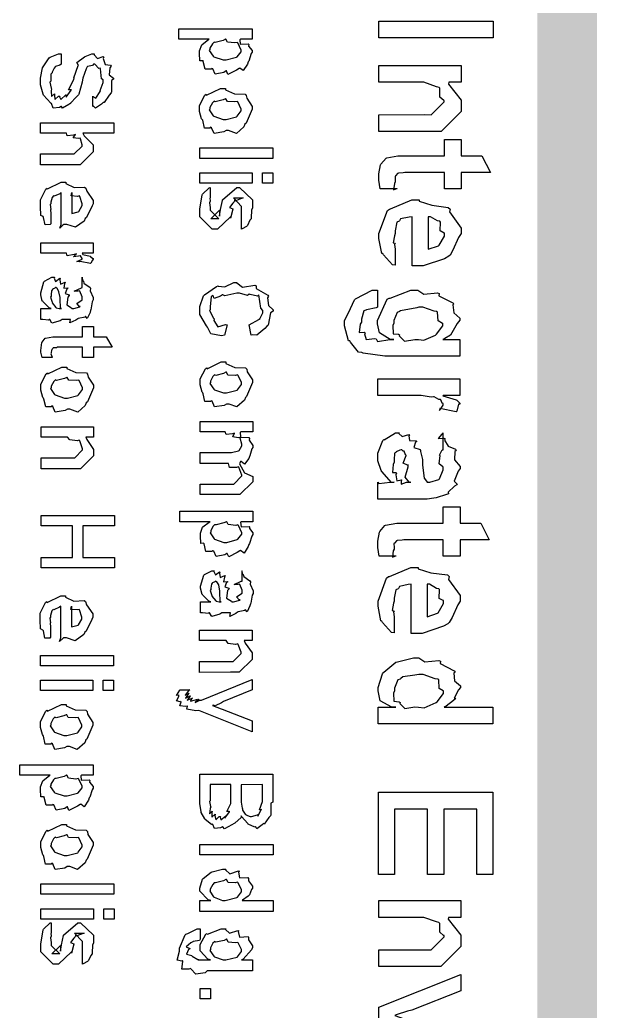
# Model space of a CAD drawing. Extents: x 0.1 to 11.6, y 0.3 to 16.2.
# Drawn here: x 1.6949 to 1.8883, y 1.9706 to 2.303 of the extents above; entities that cross this region are included whole.
import ezdxf

# ---------------------------------------------------------------- set-up
doc = ezdxf.new("R2010")
doc.units = 0
doc.layers.get('0').update_dxf_attribs({"linetype": 'CONTINUOUS'})

msp = doc.modelspace()

# ---------------------------------------------------------------- linework, layer by layer
at = {"color": 0, "const_width": 0.02}
msp.add_lwpolyline([(1.87831, 0.513346), (1.87831, 4.18001)], dxfattribs=at)
at = {"color": 0}
for points in [[(1.74815, 2.29992), (1.77268, 2.29992), (1.77268, 2.29644), (1.76878, 2.29644), (1.76856, 2.29628), (1.76872, 2.29476), (1.77143, 2.29486), (1.7716, 2.29471), (1.77154, 2.29411), (1.77268, 2.29264), (1.77268, 2.2921), (1.77235, 2.29161), (1.7716, 2.28911), (1.77138, 2.28885), (1.77115, 2.28808), (1.76975, 2.28592), (1.76856, 2.28678), (1.76833, 2.28668), (1.76747, 2.28608), (1.7646, 2.28467), (1.76411, 2.28581), (1.764, 2.28581), (1.76324, 2.28532), (1.76036, 2.28478), (1.75956, 2.28657), (1.75922, 2.28668), (1.75896, 2.2864), (1.75694, 2.2864), (1.75635, 2.28901), (1.75618, 2.28928), (1.75613, 2.28922), (1.75521, 2.28917), (1.7551, 2.29172), (1.7551, 2.29254), (1.7551, 2.29254), (1.75581, 2.29454), (1.75597, 2.29471), (1.75597, 2.29471), (1.75808, 2.29633), (1.75836, 2.29644), (1.74815, 2.29644), (1.74815, 2.29992)], [(1.81511, 2.30251), (1.85351, 2.30251), (1.85351, 2.29688), (1.81511, 2.29688), (1.81511, 2.30251)], [(1.76378, 2.29644), (1.76297, 2.29606), (1.76036, 2.29536), (1.75993, 2.29542), (1.75987, 2.29536), (1.75939, 2.29492), (1.75857, 2.29346), (1.75857, 2.29297), (1.75836, 2.29269), (1.75965, 2.29075), (1.75987, 2.29058), (1.75987, 2.29058), (1.76297, 2.2895), (1.764, 2.2895), (1.764, 2.2895), (1.76747, 2.29042), (1.76768, 2.29058), (1.76768, 2.29058), (1.76899, 2.29221), (1.76899, 2.29275), (1.76899, 2.29275), (1.7679, 2.29519), (1.76768, 2.29536), (1.76693, 2.29519), (1.76443, 2.29546), (1.76394, 2.29644), (1.76378, 2.29644)], [(1.70871, 2.2915), (1.70871, 2.28803), (1.70828, 2.28776), (1.70687, 2.28728), (1.70676, 2.28717), (1.70638, 2.28678), (1.70574, 2.28543), (1.70568, 2.28521), (1.70529, 2.28472), (1.70524, 2.28299), (1.70524, 2.28239), (1.70492, 2.28207), (1.7054, 2.28), (1.70546, 2.27979), (1.70535, 2.27919), (1.70546, 2.27729), (1.70649, 2.2781), (1.70654, 2.27806), (1.70643, 2.27767), (1.70665, 2.27626), (1.70785, 2.2774), (1.70828, 2.2774), (1.70817, 2.27718), (1.70861, 2.27626), (1.71029, 2.27778), (1.71044, 2.27783), (1.71035, 2.27772), (1.71035, 2.27707), (1.71208, 2.27935), (1.71218, 2.27957), (1.71203, 2.27946), (1.71115, 2.27946), (1.71294, 2.28299), (1.71306, 2.28347), (1.713, 2.28353), (1.71446, 2.2876), (1.71457, 2.28782), (1.71446, 2.28782), (1.71392, 2.28868), (1.71653, 2.29053), (1.71674, 2.29064), (1.71674, 2.29064), (1.71903, 2.2915), (1.71978, 2.2915), (1.71972, 2.29118), (1.72092, 2.28999), (1.72276, 2.29064), (1.72304, 2.29042), (1.72282, 2.28993), (1.72342, 2.28797), (1.72526, 2.28771), (1.72542, 2.28737), (1.72499, 2.28689), (1.72483, 2.28456), (1.72629, 2.28342), (1.72629, 2.28304), (1.72558, 2.28261), (1.72553, 2.27881), (1.72542, 2.27849), (1.72483, 2.27772), (1.7231, 2.27522), (1.72282, 2.27528), (1.72282, 2.27522), (1.72228, 2.27468), (1.72026, 2.27339), (1.71951, 2.27399), (1.71935, 2.27393), (1.71935, 2.2774), (1.71935, 2.27724), (1.72037, 2.27669), (1.72179, 2.27892), (1.72194, 2.27914), (1.72194, 2.27914), (1.72179, 2.27925), (1.72282, 2.28196), (1.72282, 2.28282), (1.72222, 2.28315), (1.7219, 2.28651), (1.72174, 2.28674), (1.72136, 2.28662), (1.72, 2.28803), (1.71957, 2.28803), (1.71918, 2.28765), (1.7175, 2.28733), (1.71739, 2.28717), (1.71713, 2.28651), (1.71599, 2.28342), (1.71588, 2.28282), (1.71571, 2.28206), (1.71468, 2.27806), (1.71457, 2.27783), (1.71382, 2.27713), (1.71175, 2.27485), (1.71197, 2.27501), (1.71197, 2.27501), (1.71132, 2.27453), (1.70921, 2.27328), (1.70882, 2.27393), (1.70871, 2.27393), (1.70817, 2.2736), (1.70606, 2.27339), (1.70551, 2.27485), (1.70524, 2.27501), (1.70524, 2.27501), (1.70281, 2.27772), (1.70264, 2.27806), (1.70264, 2.27806), (1.70176, 2.28114), (1.70176, 2.28217), (1.70176, 2.28342), (1.70247, 2.28683), (1.70264, 2.28717), (1.70264, 2.28717), (1.70475, 2.29021), (1.70503, 2.29042), (1.70503, 2.29042), (1.70779, 2.2915), (1.70871, 2.2915)], [(1.81515, 2.28765), (1.84272, 2.28765), (1.84272, 2.28201), (1.8386, 2.28201), (1.83849, 2.28136), (1.84272, 2.27599), (1.84272, 2.27419), (1.84272, 2.27225), (1.83599, 2.26551), (1.83165, 2.26551), (1.81515, 2.26551), (1.81515, 2.27115), (1.83035, 2.27117), (1.83274, 2.27115), (1.83708, 2.2755), (1.83708, 2.27593), (1.83692, 2.27588), (1.83561, 2.27701), (1.83561, 2.28), (1.83535, 2.28028), (1.83453, 2.28049), (1.83024, 2.28201), (1.82883, 2.28201), (1.81515, 2.28201), (1.81515, 2.28765)], [(1.76378, 2.27994), (1.76378, 2.27946), (1.76676, 2.2781), (1.77035, 2.278), (1.77072, 2.27756), (1.77089, 2.27664), (1.77268, 2.27393), (1.77268, 2.273), (1.77235, 2.27225), (1.77067, 2.26833), (1.77029, 2.26801), (1.76997, 2.26708), (1.76742, 2.26486), (1.76481, 2.26585), (1.764, 2.26585), (1.76318, 2.26535), (1.75993, 2.26486), (1.75911, 2.26676), (1.75879, 2.26693), (1.75857, 2.26665), (1.75672, 2.26665), (1.75613, 2.26926), (1.75597, 2.26953), (1.75575, 2.26981), (1.7551, 2.27225), (1.7551, 2.273), (1.7551, 2.27425), (1.75689, 2.27767), (1.75726, 2.278), (1.75743, 2.27767), (1.76215, 2.27994), (1.76378, 2.27994)], [(1.76378, 2.27647), (1.76297, 2.2761), (1.76036, 2.27544), (1.75993, 2.27567), (1.75987, 2.27561), (1.75939, 2.27511), (1.75857, 2.27354), (1.75857, 2.273), (1.75836, 2.27274), (1.75965, 2.27078), (1.75987, 2.27061), (1.75987, 2.27061), (1.76297, 2.26953), (1.764, 2.26953), (1.764, 2.26953), (1.76747, 2.27046), (1.76768, 2.27061), (1.76768, 2.27061), (1.76899, 2.2724), (1.76899, 2.273), (1.76899, 2.273), (1.7679, 2.27544), (1.76768, 2.27561), (1.76693, 2.27544), (1.76443, 2.27556), (1.76394, 2.27647), (1.76378, 2.27647)], [(1.70182, 2.26844), (1.72635, 2.26844), (1.72635, 2.26497), (1.71593, 2.26497), (1.71647, 2.26411), (1.7194, 2.26101), (1.7194, 2.25999), (1.7194, 2.25868), (1.71506, 2.25435), (1.71268, 2.25435), (1.70182, 2.25435), (1.70182, 2.25803), (1.71203, 2.25803), (1.71311, 2.25803), (1.71571, 2.26064), (1.71571, 2.26107), (1.71571, 2.26107), (1.71517, 2.26308), (1.71506, 2.26324), (1.71451, 2.26313), (1.71278, 2.2634), (1.71354, 2.26454), (1.71354, 2.26454), (1.71289, 2.26432), (1.71072, 2.26411), (1.71056, 2.26497), (1.7105, 2.26497), (1.70182, 2.26497), (1.70182, 2.26844)], [(1.75515, 2.25999), (1.77968, 2.25999), (1.77968, 2.25651), (1.75515, 2.25651), (1.75515, 2.25999)], [(1.82129, 2.24631), (1.81565, 2.24631), (1.81565, 2.24631), (1.81521, 2.24924), (1.81521, 2.25022), (1.81521, 2.25131), (1.81575, 2.25435), (1.81586, 2.25456), (1.81586, 2.25456), (1.8176, 2.25661), (1.81782, 2.25672), (1.81782, 2.25672), (1.82156, 2.25738), (1.82281, 2.25738), (1.83712, 2.25738), (1.83712, 2.26281), (1.84278, 2.26281), (1.84278, 2.25738), (1.84972, 2.25738), (1.85254, 2.25174), (1.84278, 2.25174), (1.84278, 2.24631), (1.83712, 2.24631), (1.83712, 2.25174), (1.82389, 2.25174), (1.82335, 2.25163), (1.82178, 2.25157), (1.82172, 2.25151), (1.82146, 2.25146), (1.8209, 2.25076), (1.82086, 2.25065), (1.82058, 2.25054), (1.82064, 2.24918), (1.82064, 2.24869), (1.82036, 2.2481), (1.8201, 2.24599), (1.82124, 2.24636), (1.82129, 2.24631)], [(1.75515, 2.25163), (1.77274, 2.25163), (1.77274, 2.24815), (1.75515, 2.24815), (1.75515, 2.25163)], [(1.77621, 2.25163), (1.77968, 2.25163), (1.77968, 2.24815), (1.77621, 2.24815), (1.77621, 2.25163)], [(1.70529, 2.23807), (1.70529, 2.2346), (1.70508, 2.23432), (1.7034, 2.23426), (1.70285, 2.23671), (1.70269, 2.23699), (1.70269, 2.23699), (1.70193, 2.23736), (1.70182, 2.24035), (1.70182, 2.24132), (1.70182, 2.24262), (1.70361, 2.24621), (1.704, 2.24653), (1.70415, 2.24625), (1.70871, 2.24849), (1.71029, 2.24849), (1.71029, 2.24804), (1.71306, 2.24669), (1.71658, 2.24685), (1.71701, 2.24653), (1.71729, 2.2455), (1.7194, 2.2424), (1.7194, 2.24132), (1.71907, 2.24056), (1.71724, 2.23665), (1.71679, 2.23633), (1.71642, 2.23546), (1.71354, 2.2334), (1.71061, 2.23438), (1.70964, 2.23438), (1.70931, 2.23406), (1.70828, 2.23313), (1.70876, 2.23438), (1.70876, 2.23438), (1.70876, 2.24501), (1.70822, 2.24463), (1.70632, 2.24382), (1.70617, 2.24393), (1.70617, 2.24393), (1.70574, 2.24343), (1.70529, 2.24186), (1.70529, 2.24132), (1.70508, 2.241), (1.70529, 2.23936), (1.70529, 2.23936), (1.70514, 2.23926), (1.70529, 2.23807), (1.70529, 2.23807)], [(1.75868, 2.24669), (1.75868, 2.24322), (1.75857, 2.243), (1.75868, 2.24235), (1.75868, 2.24214), (1.75846, 2.2416), (1.75868, 2.24007), (1.75868, 2.23953), (1.75868, 2.2391), (1.7615, 2.23628), (1.76042, 2.23628), (1.7589, 2.23628), (1.76172, 2.2391), (1.76172, 2.23714), (1.76215, 2.23931), (1.76281, 2.24235), (1.76281, 2.24257), (1.76758, 2.24669), (1.76844, 2.24669), (1.77279, 2.24257), (1.77279, 2.23996), (1.77251, 2.23915), (1.7724, 2.23654), (1.77235, 2.23628), (1.77197, 2.23574), (1.77115, 2.234), (1.77106, 2.23389), (1.77078, 2.23367), (1.76932, 2.23286), (1.7691, 2.23281), (1.7691, 2.23628), (1.7691, 2.23628), (1.7691, 2.23708), (1.7691, 2.23736), (1.7691, 2.23736), (1.7691, 2.23915), (1.7691, 2.23975), (1.7691, 2.2404), (1.7665, 2.24322), (1.76779, 2.24322), (1.76975, 2.24322), (1.76693, 2.24214), (1.76693, 2.24257), (1.76671, 2.24192), (1.76622, 2.24154), (1.76514, 2.24001), (1.76628, 2.23958), (1.76628, 2.23953), (1.7654, 2.23649), (1.7654, 2.23693), (1.76107, 2.23281), (1.76085, 2.23281), (1.75933, 2.23281), (1.75521, 2.23693), (1.75521, 2.23953), (1.75521, 2.23953), (1.75592, 2.24425), (1.75608, 2.24451), (1.75608, 2.24451), (1.75836, 2.24664), (1.75868, 2.24669)], [(1.71224, 2.24501), (1.71224, 2.23807), (1.71224, 2.23807), (1.71446, 2.23861), (1.71463, 2.23872), (1.71463, 2.23872), (1.71571, 2.24067), (1.71571, 2.24132), (1.71571, 2.24132), (1.71496, 2.24376), (1.71485, 2.24393), (1.71419, 2.24376), (1.71208, 2.24393), (1.71224, 2.24501), (1.71224, 2.24501)], [(1.82064, 2.22607), (1.82064, 2.22065), (1.81972, 2.22082), (1.81674, 2.22412), (1.81651, 2.22456), (1.81619, 2.22467), (1.81521, 2.22965), (1.81521, 2.23128), (1.81521, 2.23128), (1.81808, 2.23904), (1.81868, 2.23953), (1.81901, 2.23958), (1.82622, 2.24257), (1.82867, 2.24257), (1.82867, 2.24214), (1.8329, 2.24078), (1.83843, 2.24007), (1.83908, 2.23953), (1.83886, 2.23856), (1.84278, 2.23313), (1.84278, 2.23128), (1.8419, 2.23003), (1.84, 2.22575), (1.83908, 2.22407), (1.83865, 2.22368), (1.83718, 2.22287), (1.82997, 2.22043), (1.82758, 2.22043), (1.82726, 2.22043), (1.8265, 2.22043), (1.82628, 2.22043), (1.82628, 2.23693), (1.82531, 2.23682), (1.82237, 2.23622), (1.82206, 2.23557), (1.82194, 2.2354), (1.82124, 2.23508), (1.82064, 2.23226), (1.82064, 2.23128), (1.82036, 2.23058), (1.81993, 2.22814), (1.82064, 2.22808), (1.82064, 2.22803), (1.82042, 2.22765), (1.82064, 2.22607), (1.82064, 2.22607)], [(1.83171, 2.23693), (1.83171, 2.22607), (1.83171, 2.22607), (1.83518, 2.22721), (1.83539, 2.22738), (1.83539, 2.22738), (1.83712, 2.23047), (1.83712, 2.2315), (1.83703, 2.23144), (1.83572, 2.23221), (1.83583, 2.23514), (1.83561, 2.2354), (1.83479, 2.23557), (1.83247, 2.23693), (1.83171, 2.23693)], [(1.70188, 2.22819), (1.71946, 2.22819), (1.71946, 2.22472), (1.71576, 2.22472), (1.71599, 2.22424), (1.71847, 2.22374), (1.71858, 2.22364), (1.71853, 2.22347), (1.71946, 2.22299), (1.71946, 2.22276), (1.71924, 2.22239), (1.71869, 2.22136), (1.71858, 2.22125), (1.71511, 2.2219), (1.71485, 2.22185), (1.71392, 2.22189), (1.71576, 2.22271), (1.71576, 2.22299), (1.71576, 2.22299), (1.71522, 2.22379), (1.71511, 2.22385), (1.71457, 2.22369), (1.71289, 2.22353), (1.71382, 2.2245), (1.71382, 2.2245), (1.71311, 2.22424), (1.71072, 2.22385), (1.71056, 2.22472), (1.71056, 2.22472), (1.70188, 2.22472), (1.70188, 2.22819)], [(1.70535, 2.20622), (1.70469, 2.20643), (1.70264, 2.20839), (1.70253, 2.20861), (1.70236, 2.20865), (1.70188, 2.21078), (1.70188, 2.21143), (1.70188, 2.21143), (1.70296, 2.21511), (1.70318, 2.21533), (1.70318, 2.21533), (1.70563, 2.21664), (1.70643, 2.21664), (1.70632, 2.21636), (1.70687, 2.21528), (1.70822, 2.21631), (1.70839, 2.21619), (1.70822, 2.21582), (1.7085, 2.21436), (1.71001, 2.215), (1.71012, 2.2149), (1.70985, 2.21451), (1.70958, 2.21294), (1.71093, 2.21306), (1.71099, 2.21294), (1.71061, 2.21268), (1.71001, 2.21121), (1.71138, 2.21078), (1.71143, 2.21056), (1.71093, 2.21001), (1.71061, 2.20742), (1.71218, 2.20643), (1.71229, 2.20622), (1.71229, 2.20622), (1.71294, 2.20622), (1.71294, 2.20622), (1.71294, 2.20622), (1.715, 2.20676), (1.71511, 2.20688), (1.71479, 2.20692), (1.71392, 2.2079), (1.71576, 2.2091), (1.71576, 2.20947), (1.71576, 2.21012), (1.715, 2.21197), (1.7149, 2.21207), (1.71446, 2.21197), (1.71311, 2.21197), (1.7155, 2.21311), (1.71576, 2.21317), (1.71576, 2.21664), (1.71571, 2.21636), (1.71599, 2.21544), (1.71619, 2.21533), (1.71636, 2.21468), (1.71843, 2.21322), (1.71858, 2.21294), (1.71847, 2.21212), (1.71946, 2.20985), (1.71946, 2.20904), (1.71913, 2.20844), (1.71869, 2.20578), (1.71858, 2.20557), (1.71838, 2.20486), (1.71744, 2.20281), (1.71685, 2.20361), (1.71685, 2.20361), (1.71674, 2.20329), (1.71446, 2.20281), (1.71425, 2.20275), (1.71365, 2.20231), (1.71164, 2.20133), (1.71186, 2.20253), (1.71186, 2.20253), (1.70904, 2.20253), (1.70833, 2.20204), (1.70563, 2.20128), (1.70492, 2.20253), (1.70469, 2.20253), (1.70449, 2.20226), (1.70253, 2.20253), (1.70188, 2.20253), (1.70188, 2.20622), (1.70275, 2.20622), (1.70469, 2.20622), (1.70535, 2.20622)], [(1.76432, 2.20074), (1.76346, 2.19726), (1.76243, 2.19699), (1.7589, 2.19765), (1.75771, 2.19997), (1.75737, 2.20031), (1.75737, 2.20031), (1.75521, 2.20421), (1.75521, 2.20551), (1.75521, 2.20682), (1.75646, 2.21039), (1.75672, 2.21072), (1.75672, 2.21072), (1.76074, 2.2136), (1.76129, 2.21376), (1.76129, 2.21371), (1.76361, 2.21343), (1.76654, 2.21485), (1.76758, 2.21485), (1.76753, 2.21474), (1.76947, 2.21332), (1.7736, 2.21397), (1.77408, 2.21376), (1.77408, 2.21289), (1.778, 2.21067), (1.77821, 2.21029), (1.77783, 2.20975), (1.77815, 2.20714), (1.77974, 2.20578), (1.77974, 2.20529), (1.77881, 2.20475), (1.7781, 2.20063), (1.77778, 2.20031), (1.77701, 2.19949), (1.77431, 2.19726), (1.77279, 2.19737), (1.77235, 2.19726), (1.77169, 2.20074), (1.77169, 2.20074), (1.77496, 2.20247), (1.77517, 2.20269), (1.77512, 2.20269), (1.77522, 2.20247), (1.77626, 2.20475), (1.77626, 2.20551), (1.77567, 2.20632), (1.77496, 2.21072), (1.77496, 2.21072), (1.77453, 2.21035), (1.77203, 2.21083), (1.77171, 2.21094), (1.77115, 2.2105), (1.76844, 2.21137), (1.76758, 2.21137), (1.7666, 2.21104), (1.76351, 2.21039), (1.76292, 2.21078), (1.76281, 2.21072), (1.76215, 2.21035), (1.75993, 2.20958), (1.75965, 2.21044), (1.75956, 2.2105), (1.759, 2.21007), (1.75868, 2.20682), (1.75868, 2.20574), (1.7584, 2.20546), (1.75976, 2.2029), (1.75999, 2.20269), (1.75987, 2.2021), (1.76118, 2.20008), (1.76383, 2.20085), (1.76432, 2.20074)], [(1.70882, 2.20622), (1.70844, 2.20632), (1.70839, 2.20947), (1.70839, 2.2099), (1.70833, 2.2099), (1.70796, 2.21175), (1.70796, 2.21186), (1.70796, 2.21186), (1.70736, 2.21289), (1.70731, 2.21294), (1.70725, 2.21294), (1.70692, 2.21317), (1.70687, 2.21317), (1.70665, 2.21294), (1.70583, 2.21263), (1.70578, 2.21251), (1.70551, 2.21212), (1.70535, 2.21083), (1.70535, 2.21033), (1.70514, 2.21001), (1.70568, 2.20833), (1.70578, 2.20817), (1.70568, 2.20806), (1.70697, 2.20654), (1.70708, 2.20643), (1.70708, 2.20643), (1.70806, 2.20622), (1.70839, 2.20622), (1.70882, 2.20622)], [(1.81472, 2.21229), (1.81472, 2.20665), (1.81429, 2.20637), (1.81104, 2.20574), (1.81082, 2.20557), (1.81017, 2.2054), (1.80931, 2.20264), (1.80931, 2.20165), (1.80886, 2.2009), (1.80854, 2.19814), (1.81039, 2.19819), (1.8106, 2.19797), (1.81039, 2.19764), (1.81093, 2.19575), (1.81386, 2.19613), (1.81429, 2.19601), (1.81424, 2.19601), (1.81472, 2.1951), (1.81879, 2.19581), (1.82015, 2.19581), (1.81896, 2.19581), (1.81538, 2.19797), (1.81472, 2.20107), (1.81472, 2.2021), (1.81472, 2.2021), (1.81799, 2.20925), (1.81862, 2.20969), (1.81896, 2.20964), (1.82585, 2.21229), (1.82818, 2.21229), (1.82818, 2.21229), (1.83018, 2.21099), (1.83479, 2.21143), (1.83535, 2.21121), (1.83529, 2.21039), (1.84, 2.20811), (1.84033, 2.20774), (1.83996, 2.20736), (1.84033, 2.20475), (1.84229, 2.20296), (1.84229, 2.20231), (1.84142, 2.20111), (1.83914, 2.19721), (1.83724, 2.19613), (1.83664, 2.19581), (1.84229, 2.19581), (1.84229, 2.19015), (1.81862, 2.19015), (1.81722, 2.19015), (1.80994, 2.19125), (1.80951, 2.19146), (1.80838, 2.19157), (1.80561, 2.19493), (1.80539, 2.19536), (1.80496, 2.19536), (1.80365, 2.20042), (1.80365, 2.2021), (1.80365, 2.2021), (1.80501, 2.20475), (1.80697, 2.20904), (1.80735, 2.20947), (1.80735, 2.20947), (1.81287, 2.21229), (1.81472, 2.21229)], [(1.82861, 2.20665), (1.82785, 2.20643), (1.82243, 2.2054), (1.8221, 2.20514), (1.82135, 2.20486), (1.82015, 2.20215), (1.82015, 2.20122), (1.81988, 2.20047), (1.81993, 2.19769), (1.82178, 2.1976), (1.8221, 2.19732), (1.822, 2.197), (1.82378, 2.19526), (1.82721, 2.19581), (1.8284, 2.19581), (1.8284, 2.19581), (1.83024, 2.19553), (1.83415, 2.19726), (1.83447, 2.19754), (1.83447, 2.19754), (1.83664, 2.20031), (1.83664, 2.20122), (1.83649, 2.20111), (1.83507, 2.20204), (1.83479, 2.20492), (1.83447, 2.20514), (1.83365, 2.20529), (1.82986, 2.20665), (1.82861, 2.20665)], [(1.70583, 2.18972), (1.70236, 2.18972), (1.70236, 2.18972), (1.70193, 2.19151), (1.70193, 2.19211), (1.70193, 2.19211), (1.70226, 2.19476), (1.70236, 2.19493), (1.70236, 2.19493), (1.70335, 2.19618), (1.70344, 2.19624), (1.70344, 2.19624), (1.70589, 2.19667), (1.70671, 2.19667), (1.71582, 2.19667), (1.71582, 2.20014), (1.71951, 2.20014), (1.71951, 2.19667), (1.72385, 2.19667), (1.72581, 2.19319), (1.71951, 2.19319), (1.71951, 2.18972), (1.71582, 2.18972), (1.71582, 2.19319), (1.70736, 2.19319), (1.70714, 2.19303), (1.70611, 2.19303), (1.70606, 2.19299), (1.70594, 2.19282), (1.70563, 2.19243), (1.70563, 2.19233), (1.70546, 2.19211), (1.7054, 2.19146), (1.7054, 2.19125), (1.70524, 2.19103), (1.70572, 2.18989), (1.70583, 2.18972)], [(1.76394, 2.18826), (1.76394, 2.18778), (1.76693, 2.18642), (1.77051, 2.18631), (1.77089, 2.18587), (1.77106, 2.18494), (1.77285, 2.18224), (1.77285, 2.18132), (1.77251, 2.18056), (1.77083, 2.17665), (1.77046, 2.17632), (1.77012, 2.1754), (1.76758, 2.17318), (1.76497, 2.17415), (1.76417, 2.17415), (1.76335, 2.17367), (1.7601, 2.17318), (1.75928, 2.17507), (1.75896, 2.17524), (1.75874, 2.17497), (1.75689, 2.17497), (1.75629, 2.17757), (1.75613, 2.17785), (1.75592, 2.17811), (1.75526, 2.18056), (1.75526, 2.18132), (1.75526, 2.18257), (1.75706, 2.18599), (1.75743, 2.18631), (1.7576, 2.18599), (1.76232, 2.18826), (1.76394, 2.18826)], [(1.71061, 2.18653), (1.71061, 2.18604), (1.7136, 2.18468), (1.71718, 2.18457), (1.71756, 2.18414), (1.71772, 2.18321), (1.71951, 2.1805), (1.71951, 2.17958), (1.71918, 2.17882), (1.7175, 2.17492), (1.71713, 2.17458), (1.71679, 2.17367), (1.71425, 2.17144), (1.71164, 2.17242), (1.71083, 2.17242), (1.71001, 2.17193), (1.70676, 2.17144), (1.70594, 2.17333), (1.70563, 2.1735), (1.7054, 2.17324), (1.70356, 2.17324), (1.70296, 2.17583), (1.70281, 2.17611), (1.70258, 2.17638), (1.70193, 2.17882), (1.70193, 2.17958), (1.70193, 2.18083), (1.70372, 2.18425), (1.7041, 2.18457), (1.70426, 2.18425), (1.70899, 2.18653), (1.71061, 2.18653)], [(1.76394, 2.18479), (1.76313, 2.1844), (1.76053, 2.18375), (1.7601, 2.18397), (1.76004, 2.18392), (1.75956, 2.18343), (1.75874, 2.18186), (1.75874, 2.18132), (1.75851, 2.18104), (1.75982, 2.1791), (1.76004, 2.17893), (1.76004, 2.17893), (1.76313, 2.17785), (1.76417, 2.17785), (1.76417, 2.17785), (1.76764, 2.17876), (1.76785, 2.17893), (1.76785, 2.17893), (1.76915, 2.18072), (1.76915, 2.18132), (1.76915, 2.18132), (1.76807, 2.18375), (1.76785, 2.18392), (1.76708, 2.18375), (1.7646, 2.18386), (1.76411, 2.18479), (1.76394, 2.18479)], [(1.71061, 2.18306), (1.70979, 2.18267), (1.70719, 2.18201), (1.70676, 2.18224), (1.70671, 2.18218), (1.70622, 2.18169), (1.7054, 2.18012), (1.7054, 2.17958), (1.70518, 2.17931), (1.70649, 2.17736), (1.70671, 2.17719), (1.70671, 2.17719), (1.70979, 2.17611), (1.71083, 2.17611), (1.71083, 2.17611), (1.71431, 2.17703), (1.71451, 2.17719), (1.71451, 2.17719), (1.71582, 2.17899), (1.71582, 2.17958), (1.71582, 2.17958), (1.71474, 2.18201), (1.71451, 2.18218), (1.71376, 2.18201), (1.71126, 2.18213), (1.71078, 2.18306), (1.71061, 2.18306)], [(1.81478, 2.18261), (1.84233, 2.18261), (1.84233, 2.17697), (1.83669, 2.17697), (1.83664, 2.17692), (1.84104, 2.17557), (1.84125, 2.17546), (1.84125, 2.17546), (1.84233, 2.17449), (1.84233, 2.17415), (1.8419, 2.1741), (1.84125, 2.17176), (1.84104, 2.17154), (1.83561, 2.17264), (1.83556, 2.17253), (1.8355, 2.17199), (1.83669, 2.17378), (1.83669, 2.17437), (1.83643, 2.17442), (1.83593, 2.17557), (1.83583, 2.17567), (1.83524, 2.17567), (1.83365, 2.17654), (1.83344, 2.17654), (1.83268, 2.17643), (1.82932, 2.17697), (1.82824, 2.17697), (1.81478, 2.17697), (1.81478, 2.18261)], [(1.75532, 2.16829), (1.77289, 2.16829), (1.77289, 2.16482), (1.76899, 2.16482), (1.76872, 2.16467), (1.76882, 2.16303), (1.7716, 2.16288), (1.77181, 2.16265), (1.77175, 2.16206), (1.77289, 2.16026), (1.77289, 2.15961), (1.77257, 2.15918), (1.77197, 2.15679), (1.77181, 2.15657), (1.7716, 2.15588), (1.77012, 2.15397), (1.76899, 2.15489), (1.76878, 2.15485), (1.7685, 2.15414), (1.77018, 2.1511), (1.77289, 2.14985), (1.77289, 2.14942), (1.77289, 2.14811), (1.76856, 2.14378), (1.76704, 2.14378), (1.75532, 2.14378), (1.75532, 2.14725), (1.76531, 2.14725), (1.7666, 2.14725), (1.76921, 2.15007), (1.76921, 2.15028), (1.76921, 2.15028), (1.76828, 2.15294), (1.76813, 2.1531), (1.76747, 2.15283), (1.76508, 2.15283), (1.76476, 2.15419), (1.76465, 2.15419), (1.75532, 2.15419), (1.75532, 2.15788), (1.76574, 2.15788), (1.76574, 2.15788), (1.76818, 2.15842), (1.76833, 2.15853), (1.76833, 2.15853), (1.76921, 2.16015), (1.76921, 2.16069), (1.76921, 2.16069), (1.76867, 2.16271), (1.76856, 2.16288), (1.76801, 2.16282), (1.76622, 2.16319), (1.76682, 2.16439), (1.76682, 2.16439), (1.76617, 2.16417), (1.764, 2.16396), (1.76367, 2.16482), (1.76357, 2.16482), (1.75532, 2.16482), (1.75532, 2.16829)], [(1.70199, 2.16656), (1.71957, 2.16656), (1.71957, 2.16308), (1.71696, 2.16308), (1.71729, 2.16222), (1.71957, 2.15896), (1.71957, 2.15788), (1.71957, 2.15679), (1.71522, 2.15246), (1.7124, 2.15246), (1.70199, 2.15246), (1.70199, 2.15614), (1.71175, 2.15614), (1.71326, 2.15614), (1.71588, 2.15875), (1.71588, 2.15918), (1.71588, 2.15918), (1.71496, 2.16178), (1.71479, 2.162), (1.71403, 2.16183), (1.71158, 2.16211), (1.71089, 2.16308), (1.71067, 2.16308), (1.70199, 2.16308), (1.70199, 2.16656)], [(1.82026, 2.14794), (1.81939, 2.14779), (1.81614, 2.15153), (1.81592, 2.15185), (1.81592, 2.15185), (1.81483, 2.15511), (1.81483, 2.15619), (1.81483, 2.15771), (1.81646, 2.16194), (1.81679, 2.16226), (1.81694, 2.16211), (1.82069, 2.16444), (1.822, 2.16444), (1.82189, 2.16428), (1.82292, 2.16325), (1.82519, 2.1639), (1.82547, 2.16379), (1.82519, 2.16351), (1.82547, 2.16189), (1.82769, 2.16183), (1.82785, 2.16162), (1.82742, 2.16135), (1.82693, 2.15956), (1.82904, 2.1589), (1.82915, 2.15858), (1.82915, 2.15821), (1.82975, 2.15554), (1.82981, 2.15511), (1.82981, 2.15364), (1.83035, 2.14925), (1.83117, 2.14833), (1.83132, 2.14794), (1.83132, 2.14794), (1.83197, 2.14794), (1.83219, 2.14794), (1.83219, 2.14794), (1.83529, 2.14887), (1.83544, 2.14903), (1.83544, 2.14903), (1.83675, 2.15213), (1.83675, 2.15315), (1.83664, 2.1531), (1.83539, 2.15408), (1.83567, 2.15685), (1.83544, 2.15706), (1.83544, 2.15706), (1.83637, 2.15875), (1.83675, 2.15879), (1.83675, 2.16444), (1.83626, 2.16406), (1.83501, 2.1626), (1.83697, 2.16271), (1.8374, 2.16249), (1.83718, 2.16206), (1.83843, 2.15999), (1.84088, 2.15901), (1.8411, 2.15858), (1.8406, 2.15825), (1.8405, 2.15549), (1.84239, 2.15326), (1.84239, 2.1525), (1.84169, 2.15164), (1.84039, 2.14828), (1.84136, 2.14724), (1.84131, 2.14708), (1.8405, 2.1466), (1.83843, 2.14464), (1.83849, 2.1441), (1.83849, 2.14404), (1.83746, 2.14376), (1.83475, 2.14279), (1.83436, 2.14274), (1.83361, 2.14262), (1.83137, 2.14231), (1.83068, 2.14231), (1.82633, 2.14231), (1.8246, 2.14231), (1.82069, 2.14231), (1.81939, 2.14231), (1.81858, 2.14231), (1.81575, 2.14231), (1.81483, 2.14231), (1.81483, 2.14794), (1.81521, 2.14746), (1.81896, 2.14794), (1.82026, 2.14794)], [(1.8259, 2.14794), (1.82547, 2.14789), (1.82394, 2.14968), (1.82503, 2.15315), (1.82503, 2.15381), (1.82476, 2.15369), (1.82335, 2.15429), (1.82437, 2.1569), (1.82437, 2.15706), (1.82411, 2.15713), (1.82362, 2.15831), (1.82351, 2.15836), (1.82329, 2.15836), (1.82281, 2.15879), (1.82264, 2.15879), (1.82215, 2.15869), (1.82101, 2.1581), (1.8209, 2.15793), (1.82042, 2.15771), (1.82026, 2.15543), (1.82026, 2.15468), (1.81999, 2.15386), (1.81976, 2.15115), (1.82101, 2.15121), (1.82113, 2.15099), (1.8209, 2.15044), (1.82118, 2.14843), (1.82269, 2.14871), (1.82286, 2.1486), (1.82264, 2.14843), (1.82269, 2.14729), (1.82443, 2.14794), (1.82503, 2.14794), (1.8259, 2.14794)], [(1.74843, 2.13818), (1.77294, 2.13818), (1.77294, 2.13471), (1.76904, 2.13471), (1.76882, 2.13456), (1.76899, 2.13303), (1.77171, 2.13314), (1.77186, 2.13297), (1.77181, 2.13238), (1.77294, 2.13092), (1.77294, 2.13037), (1.77262, 2.12989), (1.77186, 2.12739), (1.77165, 2.12711), (1.77143, 2.12636), (1.77001, 2.12418), (1.76882, 2.12506), (1.76861, 2.12494), (1.76774, 2.12435), (1.76486, 2.12294), (1.76438, 2.12407), (1.76426, 2.12407), (1.76351, 2.12358), (1.76064, 2.12304), (1.75982, 2.12483), (1.7595, 2.12494), (1.75922, 2.12468), (1.75722, 2.12468), (1.75662, 2.12728), (1.75646, 2.12756), (1.7564, 2.1275), (1.75549, 2.12744), (1.75538, 2.12999), (1.75538, 2.13081), (1.75538, 2.13081), (1.75608, 2.13282), (1.75624, 2.13297), (1.75624, 2.13297), (1.75836, 2.1346), (1.75863, 2.13471), (1.74843, 2.13471), (1.74843, 2.13818)], [(1.8209, 2.12315), (1.81526, 2.12315), (1.81526, 2.12315), (1.81483, 2.12608), (1.81483, 2.12706), (1.81483, 2.12815), (1.81538, 2.13118), (1.81549, 2.1314), (1.81549, 2.1314), (1.81722, 2.13346), (1.81743, 2.13357), (1.81743, 2.13357), (1.82118, 2.13422), (1.82243, 2.13422), (1.83675, 2.13422), (1.83675, 2.13965), (1.84239, 2.13965), (1.84239, 2.13422), (1.84933, 2.13422), (1.85215, 2.12858), (1.84239, 2.12858), (1.84239, 2.12315), (1.83675, 2.12315), (1.83675, 2.12858), (1.82351, 2.12858), (1.82297, 2.12847), (1.8214, 2.12842), (1.82135, 2.12836), (1.82107, 2.12831), (1.82053, 2.12761), (1.82047, 2.1275), (1.82021, 2.12739), (1.82026, 2.12603), (1.82026, 2.12554), (1.81999, 2.12494), (1.81972, 2.12283), (1.82086, 2.12321), (1.8209, 2.12315)], [(1.70204, 2.13683), (1.72656, 2.13683), (1.72657, 2.13335), (1.71593, 2.13335), (1.71593, 2.12272), (1.72657, 2.12272), (1.72657, 2.11925), (1.70204, 2.11925), (1.70204, 2.12272), (1.71246, 2.12272), (1.71246, 2.13336), (1.70204, 2.13336), (1.70204, 2.13683)], [(1.76406, 2.13471), (1.76324, 2.13433), (1.76064, 2.13363), (1.76019, 2.13368), (1.76014, 2.13363), (1.75965, 2.13319), (1.75885, 2.13172), (1.75885, 2.13124), (1.75863, 2.13097), (1.75993, 2.12901), (1.76014, 2.12885), (1.76014, 2.12885), (1.76324, 2.12776), (1.76426, 2.12776), (1.76426, 2.12776), (1.76774, 2.12869), (1.76796, 2.12885), (1.76796, 2.12885), (1.76926, 2.13047), (1.76926, 2.13101), (1.76926, 2.13101), (1.76818, 2.13346), (1.76796, 2.13363), (1.76719, 2.13346), (1.76471, 2.13374), (1.76421, 2.13471), (1.76406, 2.13471)], [(1.7589, 2.10786), (1.75825, 2.10807), (1.75618, 2.11003), (1.75608, 2.11025), (1.75592, 2.11029), (1.75543, 2.11242), (1.75543, 2.11307), (1.75543, 2.11307), (1.75651, 2.11675), (1.75672, 2.11697), (1.75672, 2.11697), (1.75917, 2.11828), (1.75999, 2.11828), (1.75987, 2.118), (1.76042, 2.11692), (1.76178, 2.11794), (1.76193, 2.11783), (1.76178, 2.11746), (1.76204, 2.116), (1.76357, 2.11664), (1.76367, 2.11654), (1.7634, 2.11615), (1.76313, 2.11458), (1.76449, 2.11469), (1.76454, 2.11458), (1.76417, 2.11431), (1.76357, 2.11285), (1.76492, 2.11242), (1.76497, 2.11219), (1.76449, 2.11165), (1.76417, 2.10906), (1.76574, 2.10807), (1.76585, 2.10786), (1.76585, 2.10786), (1.76649, 2.10786), (1.76649, 2.10786), (1.76649, 2.10786), (1.76856, 2.1084), (1.76867, 2.10851), (1.76833, 2.10856), (1.76747, 2.10954), (1.76932, 2.11074), (1.76932, 2.11111), (1.76932, 2.11176), (1.76856, 2.11361), (1.76844, 2.11371), (1.76801, 2.11361), (1.76665, 2.11361), (1.76904, 2.11475), (1.76932, 2.11481), (1.76932, 2.11828), (1.76926, 2.118), (1.76953, 2.11708), (1.76975, 2.11697), (1.76992, 2.11632), (1.77197, 2.11486), (1.77214, 2.11458), (1.77203, 2.11376), (1.773, 2.11149), (1.773, 2.11068), (1.77268, 2.11008), (1.77225, 2.10742), (1.77214, 2.10721), (1.77192, 2.1065), (1.771, 2.10444), (1.7704, 2.10525), (1.7704, 2.10525), (1.77029, 2.10493), (1.76801, 2.10444), (1.76779, 2.10439), (1.76719, 2.10394), (1.76519, 2.10297), (1.7654, 2.10417), (1.7654, 2.10417), (1.76258, 2.10417), (1.76188, 2.10368), (1.75917, 2.10292), (1.75846, 2.10417), (1.75825, 2.10417), (1.75803, 2.1039), (1.75607, 2.10417), (1.75543, 2.10417), (1.75543, 2.10786), (1.75629, 2.10786), (1.75825, 2.10786), (1.7589, 2.10786)], [(1.82032, 2.10286), (1.82032, 2.09744), (1.81939, 2.0976), (1.8164, 2.10092), (1.81619, 2.10135), (1.81586, 2.10146), (1.81489, 2.10644), (1.81489, 2.10807), (1.81489, 2.10807), (1.81776, 2.11583), (1.81836, 2.11632), (1.81868, 2.11637), (1.8259, 2.11936), (1.82835, 2.11936), (1.82835, 2.11893), (1.83257, 2.11757), (1.83811, 2.11686), (1.83876, 2.11632), (1.83854, 2.11535), (1.84244, 2.10992), (1.84244, 2.10807), (1.84158, 2.10682), (1.83968, 2.10254), (1.83876, 2.10086), (1.83832, 2.10047), (1.83686, 2.09967), (1.82964, 2.09722), (1.82726, 2.09722), (1.82693, 2.09722), (1.82617, 2.09722), (1.82596, 2.09722), (1.82596, 2.11371), (1.82497, 2.11361), (1.82206, 2.11301), (1.82172, 2.11236), (1.82161, 2.11219), (1.8209, 2.11187), (1.82032, 2.10906), (1.82032, 2.10807), (1.82004, 2.10736), (1.81961, 2.10493), (1.82032, 2.10487), (1.82032, 2.10482), (1.8201, 2.10444), (1.82032, 2.10286), (1.82032, 2.10286)], [(1.76237, 2.10786), (1.76199, 2.10797), (1.76193, 2.11111), (1.76193, 2.11154), (1.76188, 2.11154), (1.7615, 2.11339), (1.7615, 2.1135), (1.7615, 2.1135), (1.7609, 2.11453), (1.76085, 2.11458), (1.76079, 2.11458), (1.76047, 2.11481), (1.76042, 2.11481), (1.76019, 2.11458), (1.75939, 2.11425), (1.75933, 2.11415), (1.75906, 2.11378), (1.7589, 2.11247), (1.7589, 2.11199), (1.75868, 2.11165), (1.75922, 2.10997), (1.75933, 2.10981), (1.75922, 2.10971), (1.76053, 2.10818), (1.76064, 2.10807), (1.76064, 2.10807), (1.76161, 2.10786), (1.76193, 2.10786), (1.76237, 2.10786)], [(1.83137, 2.11372), (1.83137, 2.10286), (1.83137, 2.10286), (1.83485, 2.104), (1.83507, 2.10417), (1.83507, 2.10417), (1.83681, 2.10726), (1.83681, 2.10829), (1.83669, 2.10824), (1.83539, 2.109), (1.8355, 2.11193), (1.83529, 2.11219), (1.83447, 2.11236), (1.83214, 2.11372), (1.83137, 2.11372)], [(1.70518, 2.09944), (1.70518, 2.09597), (1.70497, 2.09571), (1.70329, 2.09565), (1.70275, 2.0981), (1.70258, 2.09836), (1.70258, 2.09836), (1.70182, 2.09874), (1.70171, 2.10172), (1.70171, 2.10271), (1.70171, 2.104), (1.7035, 2.10758), (1.70389, 2.10792), (1.70404, 2.10764), (1.70861, 2.10986), (1.71018, 2.10986), (1.71018, 2.10943), (1.71294, 2.10807), (1.71647, 2.10824), (1.7169, 2.10792), (1.71718, 2.10688), (1.71929, 2.10379), (1.71929, 2.10271), (1.71897, 2.10194), (1.71713, 2.09804), (1.71669, 2.09771), (1.71631, 2.09685), (1.71343, 2.09478), (1.7105, 2.09576), (1.70953, 2.09576), (1.70921, 2.09543), (1.70817, 2.09451), (1.70865, 2.09576), (1.70865, 2.09576), (1.70865, 2.10639), (1.70811, 2.10601), (1.70622, 2.10519), (1.70606, 2.10531), (1.70606, 2.10531), (1.70563, 2.10482), (1.70518, 2.10325), (1.70518, 2.10271), (1.70497, 2.10238), (1.70518, 2.10075), (1.70518, 2.10075), (1.70503, 2.10064), (1.70518, 2.09944), (1.70518, 2.09944)], [(1.71213, 2.10639), (1.71213, 2.09944), (1.71213, 2.09944), (1.71436, 2.09999), (1.71451, 2.1001), (1.71451, 2.1001), (1.7156, 2.10206), (1.7156, 2.10271), (1.7156, 2.10271), (1.71485, 2.10514), (1.71474, 2.10531), (1.71408, 2.10514), (1.71197, 2.10531), (1.71213, 2.10639), (1.71213, 2.10639)], [(1.7551, 2.09831), (1.77268, 2.09831), (1.77268, 2.09483), (1.77007, 2.09483), (1.7704, 2.09397), (1.77268, 2.09071), (1.77268, 2.08963), (1.77268, 2.08854), (1.76833, 2.08421), (1.76551, 2.08421), (1.7551, 2.08419), (1.7551, 2.08789), (1.76486, 2.08789), (1.76639, 2.08789), (1.76899, 2.0905), (1.76899, 2.09093), (1.76899, 2.09093), (1.76807, 2.09353), (1.7679, 2.09375), (1.76714, 2.09358), (1.76471, 2.09386), (1.764, 2.09483), (1.76378, 2.09483), (1.7551, 2.09483), (1.7551, 2.09831)], [(1.70176, 2.0899), (1.72629, 2.0899), (1.72629, 2.08643), (1.70176, 2.08643), (1.70176, 2.0899)], [(1.81494, 2.07258), (1.82081, 2.07258), (1.81956, 2.07254), (1.81565, 2.0746), (1.81494, 2.07801), (1.81494, 2.0791), (1.81494, 2.0791), (1.81635, 2.08371), (1.81668, 2.0841), (1.81679, 2.08421), (1.8209, 2.08757), (1.82146, 2.08778), (1.82146, 2.08778), (1.82682, 2.08908), (1.82861, 2.08908), (1.82861, 2.08908), (1.83062, 2.08778), (1.83524, 2.08822), (1.83578, 2.088), (1.83572, 2.08718), (1.84044, 2.08474), (1.84076, 2.08431), (1.84033, 2.08393), (1.84056, 2.08137), (1.8425, 2.07969), (1.8425, 2.0791), (1.84185, 2.07835), (1.84039, 2.07557), (1.84099, 2.07542), (1.84099, 2.07542), (1.84017, 2.07476), (1.83768, 2.07281), (1.83718, 2.07269), (1.83708, 2.07258), (1.85335, 2.07258), (1.85335, 2.06694), (1.81494, 2.06694), (1.81494, 2.07258)], [(1.70176, 2.08154), (1.71935, 2.08154), (1.71935, 2.07807), (1.70176, 2.07807), (1.70176, 2.08154)], [(1.72282, 2.08154), (1.72629, 2.08154), (1.72629, 2.07807), (1.72282, 2.07807), (1.72282, 2.08154)], [(1.74858, 2.07835), (1.75185, 2.07835), (1.75142, 2.07796), (1.75032, 2.0765), (1.75162, 2.07726), (1.75162, 2.07726), (1.75125, 2.07693), (1.75043, 2.07553), (1.75196, 2.07628), (1.75206, 2.07617), (1.75174, 2.0759), (1.75097, 2.07482), (1.75261, 2.07557), (1.75271, 2.07551), (1.75244, 2.07536), (1.75201, 2.07449), (1.75456, 2.07519), (1.75489, 2.07508), (1.7545, 2.07493), (1.75358, 2.07406), (1.75521, 2.07488), (1.75575, 2.07488), (1.77268, 2.08182), (1.77268, 2.07835), (1.76313, 2.07443), (1.76247, 2.074), (1.76031, 2.07297), (1.7596, 2.07319), (1.75944, 2.07314), (1.75939, 2.07308), (1.76237, 2.07194), (1.76269, 2.07183), (1.77268, 2.06793), (1.77268, 2.06424), (1.75489, 2.0714), (1.75385, 2.07135), (1.75082, 2.07183), (1.75103, 2.07292), (1.75097, 2.07292), (1.75038, 2.07275), (1.74843, 2.07303), (1.74892, 2.07433), (1.74881, 2.07443), (1.74854, 2.07433), (1.74735, 2.07465), (1.74815, 2.07611), (1.74815, 2.07661), (1.74804, 2.0765), (1.74739, 2.07644), (1.74849, 2.07824), (1.74858, 2.07835)], [(1.82861, 2.08344), (1.82726, 2.08328), (1.82324, 2.08274), (1.82254, 2.08214), (1.82232, 2.08192), (1.82156, 2.08165), (1.82036, 2.07894), (1.82036, 2.07801), (1.8201, 2.07725), (1.82015, 2.07449), (1.822, 2.07437), (1.82232, 2.07411), (1.82221, 2.07378), (1.82383, 2.07204), (1.82726, 2.0726), (1.8284, 2.07258), (1.8284, 2.07258), (1.8304, 2.07232), (1.83436, 2.07406), (1.83469, 2.07432), (1.83469, 2.07432), (1.83686, 2.0771), (1.83686, 2.07801), (1.83669, 2.07796), (1.83535, 2.07883), (1.83524, 2.08171), (1.8349, 2.08192), (1.83404, 2.08208), (1.82997, 2.08344), (1.82861, 2.08344)], [(1.71044, 2.07346), (1.71044, 2.07297), (1.71343, 2.07161), (1.71701, 2.0715), (1.71739, 2.07107), (1.71756, 2.07015), (1.71935, 2.06743), (1.71935, 2.06651), (1.71903, 2.06575), (1.71733, 2.06185), (1.71696, 2.06153), (1.71664, 2.0606), (1.71408, 2.05838), (1.71149, 2.05935), (1.71067, 2.05935), (1.70985, 2.05886), (1.7066, 2.05838), (1.70578, 2.06028), (1.70546, 2.06044), (1.70524, 2.06017), (1.7034, 2.06017), (1.70281, 2.06278), (1.70264, 2.06304), (1.70242, 2.06332), (1.70176, 2.06575), (1.70176, 2.06651), (1.70176, 2.06776), (1.70356, 2.07118), (1.70394, 2.0715), (1.7041, 2.07118), (1.70882, 2.07346), (1.71044, 2.07346)], [(1.71044, 2.06999), (1.70964, 2.06961), (1.70703, 2.06896), (1.7066, 2.06917), (1.70654, 2.06911), (1.70606, 2.06862), (1.70524, 2.06706), (1.70524, 2.06651), (1.70503, 2.06624), (1.70632, 2.06429), (1.70654, 2.06413), (1.70654, 2.06413), (1.70964, 2.06304), (1.71067, 2.06304), (1.71067, 2.06304), (1.71414, 2.06396), (1.71436, 2.06413), (1.71436, 2.06413), (1.71565, 2.06592), (1.71565, 2.06651), (1.71565, 2.06651), (1.71457, 2.06896), (1.71436, 2.06911), (1.7136, 2.06896), (1.7111, 2.06907), (1.71061, 2.06999), (1.71044, 2.06999)], [(1.69487, 2.05317), (1.7194, 2.05317), (1.7194, 2.04969), (1.7155, 2.04969), (1.71528, 2.04954), (1.71544, 2.04801), (1.71815, 2.04812), (1.71832, 2.04796), (1.71826, 2.04736), (1.7194, 2.0459), (1.7194, 2.04536), (1.71907, 2.04486), (1.71832, 2.04237), (1.7181, 2.0421), (1.71787, 2.04135), (1.71647, 2.03917), (1.71528, 2.04004), (1.71506, 2.03993), (1.71419, 2.03933), (1.71132, 2.03792), (1.71083, 2.03907), (1.71072, 2.03907), (1.70996, 2.03857), (1.70708, 2.03803), (1.70628, 2.03982), (1.70594, 2.03993), (1.70568, 2.03967), (1.70367, 2.03967), (1.70307, 2.04226), (1.7029, 2.04254), (1.70285, 2.04249), (1.70193, 2.04243), (1.70182, 2.04497), (1.70182, 2.04579), (1.70182, 2.04579), (1.70253, 2.04781), (1.70269, 2.04796), (1.70269, 2.04796), (1.70481, 2.04958), (1.70508, 2.04969), (1.69487, 2.04969), (1.69487, 2.05317)], [(1.7105, 2.04969), (1.70969, 2.04932), (1.70708, 2.04861), (1.70665, 2.04867), (1.7066, 2.04861), (1.70611, 2.04818), (1.70529, 2.04671), (1.70529, 2.04622), (1.70508, 2.04596), (1.70638, 2.044), (1.7066, 2.04383), (1.7066, 2.04383), (1.70969, 2.04275), (1.71072, 2.04275), (1.71072, 2.04275), (1.71419, 2.04368), (1.7144, 2.04383), (1.7144, 2.04383), (1.71571, 2.04546), (1.71571, 2.04601), (1.71571, 2.04601), (1.71463, 2.04844), (1.7144, 2.04861), (1.71365, 2.04844), (1.71115, 2.04872), (1.71067, 2.04969), (1.7105, 2.04969)], [(1.75515, 2.05003), (1.77968, 2.05003), (1.77968, 2.04069), (1.77897, 2.04031), (1.77892, 2.03646), (1.77881, 2.03614), (1.77826, 2.03549), (1.77669, 2.03336), (1.77664, 2.03353), (1.77664, 2.03353), (1.7761, 2.03304), (1.77431, 2.03179), (1.77393, 2.03244), (1.77382, 2.03244), (1.7736, 2.03228), (1.77143, 2.03336), (1.77121, 2.03353), (1.77121, 2.03353), (1.76915, 2.03586), (1.76904, 2.03614), (1.76899, 2.03549), (1.76693, 2.03369), (1.76665, 2.03353), (1.7659, 2.03304), (1.76346, 2.03179), (1.76292, 2.03244), (1.76275, 2.03244), (1.76215, 2.03213), (1.76004, 2.03185), (1.75956, 2.03321), (1.75928, 2.03331), (1.75911, 2.03321), (1.757, 2.03489), (1.75689, 2.03504), (1.75689, 2.03504), (1.75564, 2.03722), (1.75558, 2.03743), (1.75558, 2.03743), (1.75515, 2.04021), (1.75515, 2.04112), (1.75515, 2.05003)], [(1.75863, 2.04656), (1.75863, 2.04112), (1.7584, 2.0409), (1.75879, 2.03928), (1.75885, 2.03917), (1.75868, 2.03857), (1.75846, 2.03672), (1.75928, 2.03765), (1.75928, 2.03765), (1.75917, 2.03717), (1.75922, 2.0356), (1.76031, 2.03662), (1.76036, 2.03657), (1.76025, 2.03618), (1.76053, 2.03478), (1.76167, 2.03592), (1.7621, 2.03592), (1.76199, 2.03569), (1.76221, 2.03472), (1.76389, 2.03614), (1.76406, 2.03614), (1.76389, 2.03597), (1.76361, 2.03537), (1.76508, 2.03743), (1.76514, 2.03765), (1.76503, 2.03754), (1.76421, 2.0376), (1.76557, 2.04025), (1.76557, 2.04112), (1.76557, 2.04656), (1.75863, 2.04656)], [(1.76904, 2.04654), (1.76904, 2.04133), (1.76904, 2.04064), (1.76937, 2.03868), (1.76947, 2.03851), (1.76947, 2.03803), (1.7704, 2.03668), (1.77056, 2.03657), (1.77056, 2.0364), (1.77203, 2.03592), (1.77251, 2.03592), (1.77251, 2.03592), (1.77453, 2.03646), (1.77468, 2.03657), (1.77463, 2.03646), (1.77463, 2.03603), (1.77572, 2.03814), (1.77576, 2.03831), (1.77572, 2.03825), (1.77522, 2.03808), (1.77621, 2.04085), (1.77621, 2.04178), (1.77621, 2.04656), (1.76904, 2.04654)], [(1.815, 2.044), (1.8534, 2.044), (1.8534, 2.01644), (1.84799, 2.01644), (1.84799, 2.03836), (1.83692, 2.03836), (1.83692, 2.01644), (1.83149, 2.01644), (1.83149, 2.03836), (1.82042, 2.03836), (1.82042, 2.01644), (1.815, 2.01644), (1.815, 2.044)], [(1.71056, 2.03321), (1.71056, 2.03272), (1.71354, 2.03136), (1.71713, 2.03125), (1.7175, 2.03082), (1.71767, 2.02989), (1.71946, 2.02718), (1.71946, 2.02626), (1.71913, 2.0255), (1.71744, 2.0216), (1.71707, 2.02126), (1.71674, 2.02035), (1.71419, 2.01812), (1.71158, 2.0191), (1.71078, 2.0191), (1.70996, 2.01861), (1.70671, 2.01812), (1.70589, 2.02003), (1.70557, 2.02018), (1.70535, 2.01992), (1.7035, 2.01992), (1.7029, 2.02251), (1.70275, 2.02279), (1.70253, 2.02306), (1.70188, 2.0255), (1.70188, 2.02626), (1.70188, 2.02751), (1.70367, 2.03093), (1.70404, 2.03125), (1.70421, 2.03093), (1.70893, 2.03321), (1.71056, 2.03321)], [(1.71056, 2.02974), (1.70975, 2.02935), (1.70714, 2.02869), (1.70671, 2.02892), (1.70665, 2.02886), (1.70617, 2.02838), (1.70535, 2.02681), (1.70535, 2.02626), (1.70514, 2.02599), (1.70643, 2.02404), (1.70665, 2.02387), (1.70665, 2.02387), (1.70975, 2.02279), (1.71078, 2.02279), (1.71078, 2.02279), (1.71425, 2.02371), (1.71446, 2.02387), (1.71446, 2.02387), (1.71576, 2.02567), (1.71576, 2.02626), (1.71576, 2.02626), (1.71468, 2.02869), (1.71446, 2.02886), (1.71371, 2.02871), (1.71121, 2.02881), (1.71072, 2.02974), (1.71056, 2.02974)], [(1.75521, 2.02653), (1.77974, 2.02653), (1.77974, 2.02306), (1.75521, 2.02306), (1.75521, 2.02653)], [(1.75521, 2.00776), (1.7589, 2.00776), (1.75797, 2.00797), (1.75521, 2.0109), (1.75521, 2.01187), (1.75521, 2.01187), (1.75607, 2.01492), (1.75629, 2.01514), (1.75629, 2.01514), (1.759, 2.01719), (1.75933, 2.01731), (1.75933, 2.01731), (1.76275, 2.01818), (1.76389, 2.01818), (1.76378, 2.01796), (1.76519, 2.01671), (1.76813, 2.01764), (1.76844, 2.01753), (1.76818, 2.01725), (1.7685, 2.01531), (1.77126, 2.0154), (1.77149, 2.01514), (1.77149, 2.01432), (1.77279, 2.01253), (1.77279, 2.01187), (1.77246, 2.01135), (1.77186, 2.00965), (1.77169, 2.0095), (1.77132, 2.00917), (1.76953, 2.00786), (1.76932, 2.00776), (1.77974, 2.00775), (1.77974, 2.00407), (1.75521, 2.00407), (1.75521, 2.00776)], [(1.76389, 2.01471), (1.76307, 2.01432), (1.76047, 2.01361), (1.76004, 2.01367), (1.75999, 2.01361), (1.7595, 2.01313), (1.75868, 2.01156), (1.75868, 2.01101), (1.75851, 2.01079), (1.75976, 2.009), (1.75999, 2.00885), (1.75999, 2.00885), (1.76275, 2.00776), (1.76367, 2.00776), (1.76367, 2.00776), (1.76758, 2.00868), (1.76779, 2.00885), (1.76779, 2.00885), (1.7691, 2.01064), (1.7691, 2.01124), (1.7691, 2.01124), (1.76801, 2.01367), (1.76779, 2.01383), (1.76704, 2.01367), (1.76465, 2.01378), (1.76406, 2.01471), (1.76389, 2.01471)], [(1.70188, 2.01329), (1.7264, 2.01329), (1.7264, 2.00982), (1.70188, 2.00982), (1.70188, 2.01329)], [(1.81511, 2.00771), (1.84267, 2.00771), (1.84267, 2.00206), (1.83854, 2.00206), (1.83843, 2.00142), (1.84267, 1.99604), (1.84267, 1.99425), (1.84267, 1.99229), (1.83594, 1.98557), (1.8316, 1.98557), (1.81511, 1.98557), (1.81511, 1.99121), (1.83029, 1.99121), (1.83268, 1.99121), (1.83703, 1.99556), (1.83703, 1.99599), (1.83686, 1.99593), (1.83556, 1.99707), (1.83556, 2.00006), (1.83529, 2.00032), (1.83447, 2.00054), (1.83018, 2.00206), (1.82878, 2.00206), (1.81511, 2.00206), (1.81511, 2.00771)], [(1.70193, 2.00489), (1.71951, 2.00489), (1.71951, 2.00142), (1.70193, 2.00142), (1.70193, 2.00489)], [(1.72299, 2.00489), (1.72646, 2.00489), (1.72646, 2.00142), (1.72299, 2.00142), (1.72299, 2.00489)], [(1.7054, 2.00028), (1.7054, 1.99681), (1.70529, 1.99658), (1.7054, 1.99593), (1.7054, 1.99572), (1.70518, 1.99517), (1.7054, 1.99365), (1.7054, 1.99311), (1.7054, 1.99268), (1.70822, 1.98986), (1.70714, 1.98986), (1.70563, 1.98986), (1.70844, 1.99268), (1.70844, 1.99072), (1.70888, 1.99289), (1.70953, 1.99593), (1.70953, 1.99615), (1.71431, 2.00028), (1.71517, 2.00028), (1.71951, 1.99615), (1.71951, 1.99354), (1.71924, 1.99274), (1.71913, 1.99013), (1.71907, 1.98986), (1.71869, 1.98931), (1.71789, 1.98757), (1.71778, 1.98747), (1.7175, 1.98725), (1.71604, 1.98644), (1.71582, 1.98637), (1.71582, 1.98986), (1.71582, 1.98986), (1.71582, 1.99067), (1.71582, 1.99094), (1.71582, 1.99094), (1.71582, 1.99274), (1.71582, 1.99332), (1.71582, 1.99397), (1.71322, 1.99681), (1.71451, 1.99681), (1.71647, 1.99681), (1.71365, 1.99572), (1.71365, 1.99615), (1.71343, 1.9955), (1.71294, 1.99511), (1.71186, 1.9936), (1.713, 1.99317), (1.713, 1.99311), (1.71213, 1.99007), (1.71213, 1.99051), (1.70779, 1.98639), (1.70757, 1.98639), (1.70606, 1.98639), (1.70193, 1.99051), (1.70193, 1.99311), (1.70193, 1.99311), (1.70264, 1.99783), (1.70281, 1.9981), (1.70281, 1.9981), (1.70508, 2.00022), (1.7054, 2.00028)], [(1.75526, 1.99821), (1.75526, 1.99474), (1.75504, 1.99436), (1.75299, 1.99397), (1.75288, 1.99388), (1.75222, 1.99354), (1.7506, 1.99214), (1.75179, 1.99164), (1.75179, 1.99149), (1.75136, 1.99126), (1.75071, 1.98969), (1.7525, 1.98926), (1.75265, 1.9891), (1.75265, 1.9891), (1.75456, 1.9879), (1.75483, 1.98779), (1.75478, 1.98779), (1.75467, 1.98779), (1.75771, 1.98779), (1.75874, 1.98779), (1.75786, 1.98807), (1.75526, 1.99083), (1.75526, 1.99169), (1.75526, 1.99294), (1.75722, 1.99642), (1.75765, 1.99669), (1.75776, 1.99642), (1.76237, 1.99821), (1.76394, 1.99821), (1.76383, 1.998), (1.76514, 1.99675), (1.76796, 1.99767), (1.76828, 1.99756), (1.76801, 1.99729), (1.7685, 1.99539), (1.77132, 1.99561), (1.77154, 1.99539), (1.77154, 1.99451), (1.77285, 1.99257), (1.77285, 1.99192), (1.77251, 1.99115), (1.76975, 1.98807), (1.76915, 1.98779), (1.77285, 1.98779), (1.77285, 1.9841), (1.75765, 1.9841), (1.757, 1.98351), (1.75385, 1.98307), (1.75222, 1.98486), (1.75201, 1.98497), (1.75146, 1.98465), (1.74914, 1.98469), (1.74951, 1.98731), (1.7494, 1.98757), (1.74918, 1.98742), (1.74756, 1.98768), (1.74832, 1.99072), (1.74832, 1.99169), (1.74832, 1.99169), (1.75028, 1.99621), (1.75049, 1.99647), (1.75049, 1.99647), (1.75119, 1.99669), (1.75424, 1.99821), (1.75526, 1.99821)], [(1.76417, 1.99474), (1.76329, 1.99436), (1.76058, 1.99371), (1.7601, 1.99393), (1.76004, 1.99388), (1.75956, 1.99337), (1.75874, 1.99181), (1.75874, 1.99126), (1.75851, 1.99099), (1.75982, 1.98904), (1.76004, 1.98888), (1.76004, 1.98888), (1.76297, 1.98779), (1.76394, 1.98779), (1.76394, 1.98779), (1.76764, 1.98872), (1.76785, 1.98888), (1.76785, 1.98888), (1.76915, 1.99067), (1.76915, 1.99126), (1.76915, 1.99126), (1.76807, 1.99349), (1.76785, 1.99365), (1.76708, 1.99349), (1.76465, 1.99376), (1.76426, 1.99474), (1.76417, 1.99474)], [(1.81511, 1.972), (1.84267, 1.98286), (1.84267, 1.97743), (1.82617, 1.97092), (1.82476, 1.97065), (1.82096, 1.96935), (1.82053, 1.96918), (1.82053, 1.96918), (1.82519, 1.96744), (1.82574, 1.96724), (1.84267, 1.96094), (1.84267, 1.95529), (1.81511, 1.96615), (1.81511, 1.972)], [(1.75532, 1.97825), (1.75879, 1.97825), (1.75879, 1.97478), (1.75532, 1.97478), (1.75532, 1.97825)]]:
    msp.add_lwpolyline(points, close=True, dxfattribs=at)

doc.saveas('drawing.dxf')
